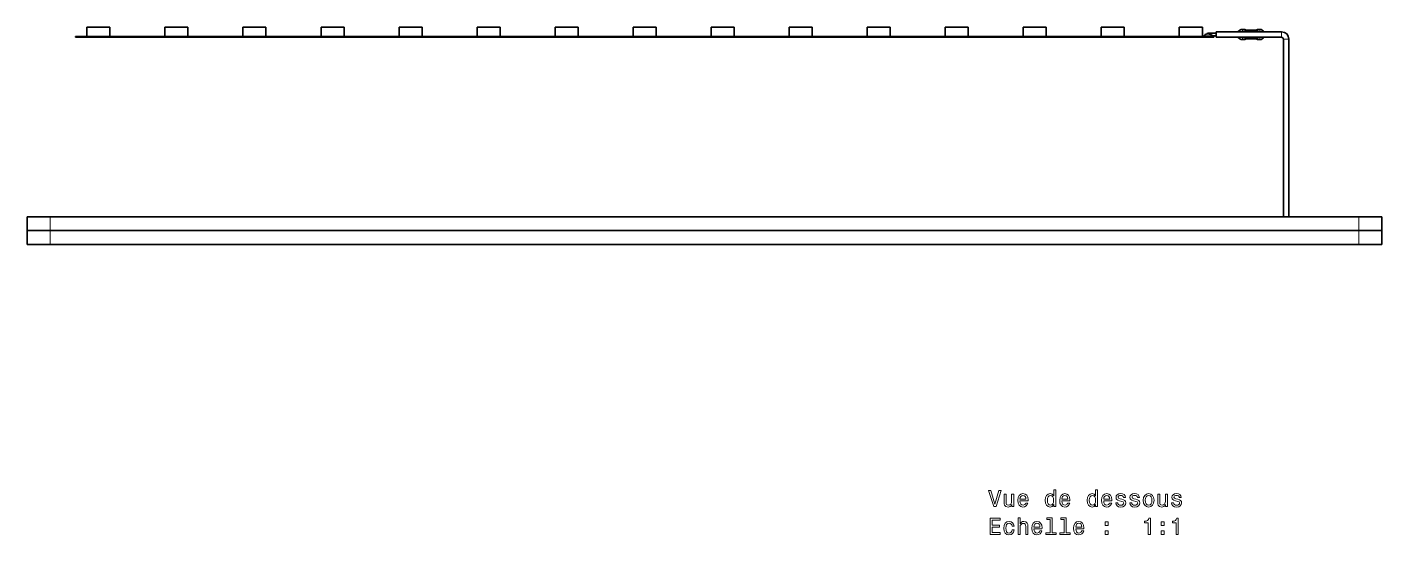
# Model space of a CAD drawing. Extents: x 276 to 1434, y 180 to 714.
# Drawn here: x 447.3 to 741.7, y 552.1 to 662.3 of the extents above; entities that cross this region are included whole.
import ezdxf

# ---------------------------------------------------------------- set-up
doc = ezdxf.new("R2010")
doc.units = 0

msp = doc.modelspace()

# ---------------------------------------------------------------- linework, layer by layer
at = {"color": 7, "lineweight": 35, "ltscale": 0.05}
for p, q in [((460.32, 660.33), (460.32, 662.33)), ((465.32, 660.33), (465.32, 662.33)), ((477.27, 660.33), (477.27, 662.33)), ((482.27, 660.33), (482.27, 662.33)), ((494.22, 660.33), (494.22, 662.33)), ((499.22, 660.33), (499.22, 662.33)), ((511.18, 660.33), (511.18, 662.33)), ((516.18, 660.33), (516.18, 662.33)), ((528.13, 660.33), (528.13, 662.33)), ((533.13, 660.33), (533.13, 662.33)), ((545.09, 660.33), (545.09, 662.33)), ((550.09, 660.33), (550.09, 662.33)), ((562.04, 660.33), (562.04, 662.33)), ((567.04, 660.33), (567.04, 662.33)), ((578.99, 660.33), (578.99, 662.33)), ((583.99, 660.33), (583.99, 662.33)), ((595.95, 660.33), (595.95, 662.33)), ((600.95, 660.33), (600.95, 662.33)), ((612.9, 660.33), (612.9, 662.33)), ((617.9, 660.33), (617.9, 662.33)), ((629.86, 660.33), (629.86, 662.33)), ((634.86, 660.33), (634.86, 662.33)), ((646.81, 660.33), (646.81, 662.33)), ((651.81, 660.33), (651.81, 662.33)), ((663.76, 660.33), (663.76, 662.33)), ((668.76, 660.33), (668.76, 662.33)), ((680.72, 660.33), (680.72, 662.33)), ((685.72, 660.33), (685.72, 662.33)), ((697.67, 660.33), (697.67, 662.33)), ((702.67, 660.33), (702.67, 662.33))]:
    msp.add_line(p, q, dxfattribs=at)
at = {"color": 7, "lineweight": 35, "ltscale": 0.125}
for p, q in [((465.32, 662.33), (460.32, 662.33)), ((482.27, 662.33), (477.27, 662.33)), ((499.22, 662.33), (494.22, 662.33)), ((516.18, 662.33), (511.18, 662.33)), ((533.13, 662.33), (528.13, 662.33)), ((550.09, 662.33), (545.09, 662.33)), ((567.04, 662.33), (562.04, 662.33)), ((583.99, 662.33), (578.99, 662.33)), ((600.95, 662.33), (595.95, 662.33)), ((617.9, 662.33), (612.9, 662.33)), ((634.86, 662.33), (629.86, 662.33)), ((651.81, 662.33), (646.81, 662.33)), ((668.76, 662.33), (663.76, 662.33)), ((685.72, 662.33), (680.72, 662.33)), ((702.67, 662.33), (697.67, 662.33)), ((452.32, 621.16), (447.32, 621.16)), ((741.68, 621.16), (736.68, 621.16)), ((452.32, 618.16), (447.32, 618.16)), ((452.32, 618.16), (447.32, 618.16)), ((741.68, 618.16), (736.68, 618.16)), ((741.68, 618.16), (736.68, 618.16)), ((452.32, 615.16), (447.32, 615.16)), ((741.68, 615.16), (736.68, 615.16))]:
    msp.add_line(p, q, dxfattribs=at)
at = {"color": 7, "lineweight": 35}
for p, q in [((705.17, 660.33), (457.82, 660.33)), ((705.17, 660.14), (457.82, 660.14)), ((720.27, 621.16), (720.27, 659.74)), ((721.47, 621.16), (721.47, 659.73)), ((721.47, 621.16), (721.47, 659.73)), ((721.47, 621.16), (721.47, 659.73)), ((736.68, 621.16), (452.32, 621.16)), ((736.68, 618.16), (452.32, 618.16)), ((736.68, 618.16), (452.32, 618.16)), ((736.68, 615.16), (452.32, 615.16))]:
    msp.add_line(p, q, dxfattribs=at)
at = {"color": 7, "lineweight": 35, "ltscale": 0.004999}
for p, q in [((457.82, 660.14), (457.82, 660.33)), ((705.17, 660.14), (705.17, 660.33))]:
    msp.add_line(p, q, dxfattribs=at)
at = {"color": 7, "lineweight": 13, "ltscale": 0.045522}
msp.add_line((703, 660.42), (704.82, 660.42), dxfattribs=at)
at = {"color": 7, "lineweight": 35, "ltscale": 0.006561}
msp.add_line((703.97, 660.88), (703.71, 660.88), dxfattribs=at)
at = {"color": 7, "lineweight": 35, "ltscale": 0.0425}
msp.add_line((705.67, 661.03), (703.97, 661.04), dxfattribs=at)
at = {"color": 7, "lineweight": 35, "ltscale": 0.000157705}
msp.add_line((704.52, 660.74), (704.52, 660.73), dxfattribs=at)
at = {"color": 7, "lineweight": 13, "ltscale": 0.002968}
msp.add_line((704.82, 660.42), (704.94, 660.42), dxfattribs=at)
at = {"color": 7, "lineweight": 35, "ltscale": 0.000560615}
for p, q in [((704.93, 660.44), (704.94, 660.42)), ((704.94, 660.42), (704.93, 660.44))]:
    msp.add_line(p, q, dxfattribs=at)
at = {"color": 7, "lineweight": 35, "ltscale": 0.018587}
msp.add_line((705.67, 660.43), (704.93, 660.44), dxfattribs=at)
at = {"color": 7, "lineweight": 35, "ltscale": 0.018565}
msp.add_line((705.67, 660.43), (704.93, 660.43), dxfattribs=at)
at = {"color": 7, "lineweight": 35, "ltscale": 0.00055512}
msp.add_line((704.94, 660.42), (704.93, 660.43), dxfattribs=at)
at = {"color": 7, "lineweight": 35, "ltscale": 0.355}
for p, q in [((719.87, 661.33), (705.67, 661.33)), ((719.87, 660.14), (705.67, 660.14))]:
    msp.add_line(p, q, dxfattribs=at)
at = {"color": 7, "lineweight": 35, "ltscale": 0.119447}
msp.add_line((710.45, 661.33), (705.67, 661.33), dxfattribs=at)
at = {"color": 7, "lineweight": 35, "ltscale": 0.119455}
msp.add_line((710.45, 660.14), (705.67, 660.14), dxfattribs=at)
at = {"color": 7, "lineweight": 13, "ltscale": 0.0125}
for p, q in [((711.37, 661.83), (711.37, 661.33)), ((711.79, 661.33), (711.79, 661.83)), ((714.75, 661.33), (714.75, 661.83)), ((715.17, 661.83), (715.17, 661.33))]:
    msp.add_line(p, q, dxfattribs=at)
at = {"color": 7, "lineweight": 35, "ltscale": 0.010492}
for p, q in [((711.79, 661.83), (711.37, 661.83)), ((711.79, 659.64), (711.37, 659.64))]:
    msp.add_line(p, q, dxfattribs=at)
at = {"color": 7, "lineweight": 13, "ltscale": 0.009134}
for p, q in [((711.37, 660.14), (711.37, 659.77)), ((711.79, 659.77), (711.79, 660.14)), ((714.75, 659.77), (714.75, 660.14)), ((715.17, 660.14), (715.17, 659.77))]:
    msp.add_line(p, q, dxfattribs=at)
at = {"color": 7, "lineweight": 13, "ltscale": 0.003366}
for p, q in [((711.37, 659.77), (711.37, 659.64)), ((711.79, 659.77), (711.79, 659.64)), ((714.75, 659.77), (714.75, 659.64)), ((715.17, 659.77), (715.17, 659.64))]:
    msp.add_line(p, q, dxfattribs=at)
at = {"color": 7, "lineweight": 13, "ltscale": 0.010826}
for p, q in [((712.04, 661.33), (712.04, 661.77)), ((714.5, 661.33), (714.5, 661.77))]:
    msp.add_line(p, q, dxfattribs=at)
at = {"color": 7, "lineweight": 35, "ltscale": 0.003301}
for p, q in [((712.16, 661.7), (712.04, 661.77)), ((712.16, 659.77), (712.04, 659.7))]:
    msp.add_line(p, q, dxfattribs=at)
at = {"color": 7, "lineweight": 13, "ltscale": 0.007664}
for p, q in [((712.04, 659.83), (712.04, 660.14)), ((714.5, 659.83), (714.5, 660.14))]:
    msp.add_line(p, q, dxfattribs=at)
at = {"color": 7, "lineweight": 13, "ltscale": 0.003162}
for p, q in [((712.04, 659.83), (712.04, 659.7)), ((714.5, 659.83), (714.5, 659.7))]:
    msp.add_line(p, q, dxfattribs=at)
at = {"color": 7, "lineweight": 13, "ltscale": 0.009175}
for p, q in [((712.16, 661.7), (712.16, 661.33)), ((714.39, 661.7), (714.39, 661.33))]:
    msp.add_line(p, q, dxfattribs=at)
at = {"color": 7, "lineweight": 13, "ltscale": 0.006216}
for p, q in [((712.16, 660.14), (712.16, 659.89)), ((714.39, 660.14), (714.39, 659.89))]:
    msp.add_line(p, q, dxfattribs=at)
at = {"color": 7, "lineweight": 13, "ltscale": 0.002959}
for p, q in [((712.16, 659.89), (712.16, 659.77)), ((714.39, 659.89), (714.39, 659.77))]:
    msp.add_line(p, q, dxfattribs=at)
at = {"color": 7, "lineweight": 13, "ltscale": 0.007501}
for p, q in [((712.41, 661.64), (712.41, 661.33)), ((714.14, 661.64), (714.14, 661.33))]:
    msp.add_line(p, q, dxfattribs=at)
at = {"color": 7, "lineweight": 35, "ltscale": 0.043301}
for p, q in [((714.14, 661.64), (712.41, 661.64)), ((714.14, 659.83), (712.41, 659.83))]:
    msp.add_line(p, q, dxfattribs=at)
at = {"color": 7, "lineweight": 13, "ltscale": 0.004747}
for p, q in [((712.41, 660.14), (712.41, 659.95)), ((714.14, 660.14), (714.14, 659.95))]:
    msp.add_line(p, q, dxfattribs=at)
at = {"color": 7, "lineweight": 13, "ltscale": 0.002754}
for p, q in [((712.41, 659.95), (712.41, 659.83)), ((714.14, 659.95), (714.14, 659.83))]:
    msp.add_line(p, q, dxfattribs=at)
at = {"color": 7, "lineweight": 35, "ltscale": 0.003302}
for p, q in [((714.39, 661.7), (714.5, 661.77)), ((714.39, 659.77), (714.5, 659.7))]:
    msp.add_line(p, q, dxfattribs=at)
at = {"color": 7, "lineweight": 35, "ltscale": 0.01049}
for p, q in [((715.17, 661.83), (714.75, 661.83)), ((715.17, 659.64), (714.75, 659.64))]:
    msp.add_line(p, q, dxfattribs=at)
at = {"color": 7, "lineweight": 35, "ltscale": 0.094455}
msp.add_line((719.87, 661.33), (716.09, 661.33), dxfattribs=at)
at = {"color": 7, "lineweight": 35, "ltscale": 0.094447}
msp.add_line((719.87, 660.14), (716.09, 660.14), dxfattribs=at)
at = {"color": 7, "lineweight": 35, "ltscale": 0.075}
for p, q in [((447.32, 618.16), (447.32, 621.16)), ((741.68, 618.16), (741.68, 621.16)), ((447.32, 618.16), (447.32, 615.16)), ((741.68, 618.16), (741.68, 615.16))]:
    msp.add_line(p, q, dxfattribs=at)
at = {"color": 7, "lineweight": 13, "ltscale": 0.075}
for p, q in [((452.32, 618.16), (452.32, 621.16)), ((736.68, 618.16), (736.68, 621.16)), ((452.32, 618.16), (452.32, 615.16)), ((736.68, 618.16), (736.68, 615.16))]:
    msp.add_line(p, q, dxfattribs=at)
at = {"color": 7, "lineweight": 35, "ltscale": 0.029385}
for p, q in [((593.2, 615.16), (592.02, 615.16)), ((600.64, 615.16), (599.46, 615.16)), ((604.74, 615.16), (603.57, 615.16))]:
    msp.add_line(p, q, dxfattribs=at)
at = {"color": 7, "lineweight": 13}
for points in [[(658.48, 561.78), (657.61, 558.8), (656.7, 561.78), (656.22, 561.78), (657.35, 558.28), (657.86, 558.28), (658.96, 561.78)], [(661.69, 560.98), (661.24, 560.98), (661.24, 559.42), (661.19, 559.06), (661.04, 558.79), (660.82, 558.63), (660.52, 558.58), (660.28, 558.62), (660.13, 558.74), (660.05, 558.95), (660.03, 559.24), (660.03, 560.98), (659.58, 560.98), (659.58, 559.2), (659.6, 558.85), (659.69, 558.55), (659.99, 558.28), (660.45, 558.18), (660.71, 558.21), (660.92, 558.31), (661.11, 558.46), (661.26, 558.69), (661.26, 558.28), (661.69, 558.28)], [(663.02, 559.5), (664.8, 559.5), (664.8, 559.71), (664.72, 560.29), (664.5, 560.72), (664.15, 560.98), (663.68, 561.08), (663.22, 560.98), (662.87, 560.7), (662.64, 560.24), (662.56, 559.63), (662.63, 559.01), (662.86, 558.56), (663.21, 558.28), (663.66, 558.18), (664.06, 558.24), (664.38, 558.42), (664.62, 558.69), (664.75, 559.05), (664.31, 559.05), (664.22, 558.85), (664.09, 558.7), (663.72, 558.58), (663.43, 558.63), (663.21, 558.81), (663.07, 559.1), (663.02, 559.49)], [(663.02, 559.87), (663.08, 560.22), (663.21, 560.48), (663.42, 560.64), (663.69, 560.69), (663.96, 560.64), (664.17, 560.48), (664.29, 560.22), (664.34, 559.87)], [(670.37, 558.69), (670.37, 558.28), (670.81, 558.28), (670.81, 561.9), (670.37, 561.9), (670.37, 560.57), (670.04, 560.95), (669.83, 561.04), (669.59, 561.08), (669.16, 560.98), (668.83, 560.7), (668.61, 560.24), (668.54, 559.63), (668.61, 559.02), (668.83, 558.56), (669.16, 558.28), (669.59, 558.18), (669.83, 558.21), (670.04, 558.31)], [(669.67, 560.68), (669.96, 560.61), (670.18, 560.41), (670.31, 560.09), (670.36, 559.63), (670.31, 559.17), (670.18, 558.85), (669.96, 558.64), (669.67, 558.58), (669.39, 558.64), (669.18, 558.85), (669.04, 559.18), (668.99, 559.63), (669.04, 560.08), (669.18, 560.41), (669.39, 560.61)], [(672.13, 559.5), (673.91, 559.5), (673.91, 559.71), (673.83, 560.29), (673.61, 560.72), (673.25, 560.98), (672.79, 561.08), (672.33, 560.98), (671.97, 560.7), (671.75, 560.24), (671.67, 559.63), (671.74, 559.01), (671.97, 558.56), (672.32, 558.28), (672.77, 558.18), (673.16, 558.24), (673.49, 558.42), (673.72, 558.69), (673.86, 559.05), (673.42, 559.05), (673.33, 558.85), (673.2, 558.7), (672.83, 558.58), (672.54, 558.63), (672.32, 558.81), (672.18, 559.1), (672.13, 559.49)], [(672.13, 559.87), (672.19, 560.22), (672.32, 560.48), (672.53, 560.64), (672.8, 560.69), (673.07, 560.64), (673.27, 560.48), (673.4, 560.22), (673.45, 559.87)], [(679.48, 558.69), (679.48, 558.28), (679.92, 558.28), (679.92, 561.9), (679.48, 561.9), (679.48, 560.57), (679.14, 560.95), (678.94, 561.04), (678.7, 561.08), (678.27, 560.98), (677.94, 560.7), (677.72, 560.24), (677.65, 559.63), (677.72, 559.02), (677.94, 558.56), (678.27, 558.28), (678.7, 558.18), (678.94, 558.21), (679.15, 558.31)], [(678.78, 560.68), (679.07, 560.61), (679.29, 560.41), (679.42, 560.09), (679.47, 559.63), (679.42, 559.17), (679.29, 558.85), (679.07, 558.64), (678.78, 558.58), (678.5, 558.64), (678.29, 558.85), (678.15, 559.18), (678.1, 559.63), (678.15, 560.08), (678.29, 560.41), (678.5, 560.61)], [(681.24, 559.5), (683.01, 559.5), (683.02, 559.71), (682.94, 560.29), (682.72, 560.72), (682.36, 560.98), (681.89, 561.08), (681.43, 560.98), (681.08, 560.7), (680.85, 560.24), (680.77, 559.63), (680.85, 559.01), (681.08, 558.56), (681.42, 558.28), (681.88, 558.18), (682.27, 558.24), (682.59, 558.42), (682.83, 558.69), (682.97, 559.05), (682.53, 559.05), (682.44, 558.85), (682.31, 558.7), (681.93, 558.58), (681.65, 558.63), (681.43, 558.81), (681.29, 559.1), (681.24, 559.49)], [(681.24, 559.87), (681.29, 560.22), (681.43, 560.48), (681.64, 560.64), (681.91, 560.69), (682.18, 560.64), (682.38, 560.48), (682.51, 560.22), (682.55, 559.87)], [(685.21, 559.85), (684.78, 559.95), (684.47, 560.07), (684.36, 560.31), (684.39, 560.47), (684.5, 560.6), (684.67, 560.67), (684.91, 560.7), (685.15, 560.67), (685.34, 560.58), (685.46, 560.44), (685.51, 560.26), (685.94, 560.26), (685.94, 560.27), (685.87, 560.6), (685.66, 560.86), (685.34, 561.02), (684.91, 561.08), (684.49, 561.02), (684.17, 560.85), (683.98, 560.61), (683.92, 560.29), (683.96, 559.99), (684.1, 559.78), (684.33, 559.63), (684.67, 559.52), (685.17, 559.4), (685.47, 559.27), (685.55, 559.17), (685.58, 559.02), (685.53, 558.84), (685.41, 558.69), (685.22, 558.6), (684.95, 558.57), (684.68, 558.6), (684.48, 558.71), (684.34, 558.88), (684.28, 559.12), (683.86, 559.12), (683.93, 558.71), (684.13, 558.42), (684.46, 558.24), (684.91, 558.18), (685.39, 558.24), (685.74, 558.42), (685.95, 558.7), (686.02, 559.07), (685.97, 559.39), (685.81, 559.61), (685.55, 559.75)], [(688.25, 559.85), (687.82, 559.95), (687.5, 560.07), (687.4, 560.31), (687.43, 560.47), (687.53, 560.6), (687.7, 560.67), (687.95, 560.7), (688.19, 560.67), (688.37, 560.58), (688.5, 560.44), (688.55, 560.26), (688.98, 560.26), (688.98, 560.27), (688.9, 560.6), (688.7, 560.86), (688.37, 561.02), (687.95, 561.08), (687.52, 561.02), (687.21, 560.85), (687.01, 560.61), (686.95, 560.29), (687, 559.99), (687.14, 559.78), (687.37, 559.63), (687.71, 559.52), (688.2, 559.4), (688.51, 559.27), (688.59, 559.17), (688.62, 559.02), (688.57, 558.84), (688.45, 558.69), (688.25, 558.6), (687.99, 558.57), (687.71, 558.6), (687.51, 558.71), (687.38, 558.88), (687.32, 559.12), (686.89, 559.12), (686.96, 558.71), (687.17, 558.42), (687.5, 558.24), (687.95, 558.18), (688.42, 558.24), (688.77, 558.42), (688.98, 558.7), (689.06, 559.07), (689, 559.39), (688.85, 559.61), (688.59, 559.75)], [(689.83, 559.63), (689.91, 559.01), (690.14, 558.56), (690.51, 558.28), (691, 558.18), (691.49, 558.28), (691.86, 558.55), (692.09, 559.01), (692.18, 559.63), (692.09, 560.24), (691.86, 560.7), (691.49, 560.98), (691, 561.08), (690.51, 560.98), (690.14, 560.7), (689.91, 560.24)], [(690.28, 559.63), (690.33, 560.09), (690.47, 560.41), (690.69, 560.62), (691, 560.69), (691.3, 560.62), (691.53, 560.42), (691.67, 560.09), (691.72, 559.63), (691.67, 559.17), (691.53, 558.84), (691.3, 558.64), (691, 558.57), (690.69, 558.64), (690.47, 558.84), (690.33, 559.17)], [(695.08, 560.98), (694.64, 560.98), (694.64, 559.42), (694.59, 559.06), (694.44, 558.79), (694.21, 558.63), (693.92, 558.58), (693.68, 558.62), (693.53, 558.74), (693.44, 558.95), (693.42, 559.24), (693.42, 560.98), (692.98, 560.98), (692.98, 559.2), (692.99, 558.85), (693.09, 558.55), (693.38, 558.28), (693.85, 558.18), (694.1, 558.21), (694.32, 558.31), (694.51, 558.46), (694.66, 558.69), (694.66, 558.28), (695.08, 558.28)], [(697.36, 559.85), (696.93, 559.95), (696.61, 560.07), (696.5, 560.31), (696.53, 560.47), (696.64, 560.6), (696.81, 560.67), (697.06, 560.7), (697.3, 560.67), (697.48, 560.58), (697.6, 560.44), (697.65, 560.26), (698.09, 560.26), (698.09, 560.27), (698.01, 560.6), (697.8, 560.86), (697.48, 561.02), (697.06, 561.08), (696.63, 561.02), (696.32, 560.85), (696.12, 560.61), (696.06, 560.29), (696.11, 559.99), (696.25, 559.78), (696.48, 559.63), (696.82, 559.52), (697.31, 559.4), (697.61, 559.27), (697.69, 559.17), (697.72, 559.02), (697.68, 558.84), (697.56, 558.69), (697.36, 558.6), (697.1, 558.57), (696.82, 558.6), (696.62, 558.71), (696.48, 558.88), (696.43, 559.12), (696, 559.12), (696.07, 558.71), (696.28, 558.42), (696.6, 558.24), (697.06, 558.18), (697.53, 558.24), (697.88, 558.42), (698.09, 558.7), (698.17, 559.07), (698.11, 559.39), (697.96, 559.61), (697.7, 559.75)], [(656.55, 552.23), (658.77, 552.23), (658.77, 552.65), (657.01, 552.65), (657.01, 553.84), (658.57, 553.84), (658.57, 554.26), (657.01, 554.26), (657.01, 555.3), (658.72, 555.3), (658.72, 555.73), (656.55, 555.73)], [(661.32, 554.04), (661.76, 554.04), (661.67, 554.44), (661.45, 554.76), (661.12, 554.96), (660.68, 555.03), (660.19, 554.93), (659.82, 554.65), (659.59, 554.19), (659.51, 553.57), (659.59, 552.96), (659.81, 552.51), (660.17, 552.23), (660.66, 552.13), (661.1, 552.21), (661.43, 552.42), (661.67, 552.75), (661.77, 553.2), (661.34, 553.2), (661.27, 552.91), (661.13, 552.7), (660.92, 552.57), (660.68, 552.53), (660.37, 552.6), (660.15, 552.8), (660.01, 553.13), (659.97, 553.59), (660.01, 554.04), (660.15, 554.37), (660.38, 554.57), (660.68, 554.64), (660.94, 554.6), (661.14, 554.48), (661.27, 554.29)], [(662.63, 552.23), (663.08, 552.23), (663.08, 553.79), (663.12, 554.15), (663.27, 554.41), (663.5, 554.57), (663.8, 554.63), (664.04, 554.58), (664.19, 554.45), (664.27, 554.22), (664.29, 553.92), (664.29, 552.23), (664.74, 552.23), (664.74, 554.01), (664.72, 554.37), (664.63, 554.66), (664.33, 554.94), (663.86, 555.03), (663.61, 555), (663.39, 554.9), (663.21, 554.75), (663.08, 554.54), (663.08, 555.85), (662.63, 555.85)], [(666.06, 553.45), (667.83, 553.45), (667.84, 553.66), (667.76, 554.24), (667.54, 554.67), (667.18, 554.94), (666.71, 555.03), (666.25, 554.93), (665.9, 554.65), (665.67, 554.19), (665.59, 553.59), (665.67, 552.96), (665.9, 552.51), (666.24, 552.23), (666.7, 552.13), (667.09, 552.2), (667.41, 552.37), (667.65, 552.64), (667.79, 553.01), (667.35, 553.01), (667.26, 552.8), (667.13, 552.65), (666.75, 552.53), (666.47, 552.59), (666.25, 552.76), (666.11, 553.05), (666.06, 553.44)], [(666.06, 553.83), (666.11, 554.18), (666.25, 554.43), (666.46, 554.59), (666.73, 554.64), (667, 554.59), (667.2, 554.43), (667.33, 554.18), (667.37, 553.83)], [(669.59, 555.48), (669.59, 552.6), (668.68, 552.6), (668.68, 552.23), (670.94, 552.23), (670.94, 552.6), (670.03, 552.6), (670.03, 555.85), (668.89, 555.85), (668.89, 555.48)], [(672.62, 555.48), (672.62, 552.6), (671.71, 552.6), (671.71, 552.23), (673.98, 552.23), (673.98, 552.6), (673.07, 552.6), (673.07, 555.85), (671.93, 555.85), (671.93, 555.48)], [(675.17, 553.45), (676.94, 553.45), (676.95, 553.66), (676.87, 554.24), (676.64, 554.67), (676.29, 554.94), (675.82, 555.03), (675.36, 554.93), (675.01, 554.65), (674.78, 554.19), (674.7, 553.59), (674.78, 552.96), (675, 552.51), (675.35, 552.23), (675.81, 552.13), (676.2, 552.2), (676.52, 552.37), (676.76, 552.64), (676.9, 553.01), (676.46, 553.01), (676.37, 552.8), (676.24, 552.65), (675.86, 552.53), (675.57, 552.59), (675.36, 552.76), (675.22, 553.05), (675.17, 553.44)], [(675.17, 553.83), (675.22, 554.18), (675.36, 554.43), (675.56, 554.59), (675.84, 554.64), (676.1, 554.59), (676.31, 554.43), (676.44, 554.18), (676.48, 553.83)], [(681.55, 554.19), (682.24, 554.19), (682.24, 554.94), (681.55, 554.94)], [(690.91, 552.23), (691.37, 552.23), (691.37, 555.75), (691.03, 555.75), (690.94, 555.45), (690.75, 555.24), (690.48, 555.12), (690.09, 555.08), (690.09, 554.72), (690.91, 554.72)], [(693.69, 554.19), (694.39, 554.19), (694.39, 554.94), (693.69, 554.94)], [(696.98, 552.23), (697.44, 552.23), (697.44, 555.75), (697.1, 555.75), (697.01, 555.45), (696.83, 555.24), (696.55, 555.12), (696.17, 555.08), (696.17, 554.72), (696.98, 554.72)], [(681.55, 552.23), (682.24, 552.23), (682.24, 552.98), (681.55, 552.98)], [(693.69, 552.23), (694.39, 552.23), (694.39, 552.98), (693.69, 552.98)]]:
    msp.add_lwpolyline(points, close=True, dxfattribs=at)
at = {"color": 7, "lineweight": 35}
for centre, radius, start, end in [((702.84, 660.53), 0.2, 270, 323.9157), ((703.97, 659.71), 1.2, 102.6133, 143.9157), ((703.97, 660.74), 0.3, 89.9847, 150.871), ((703.96, 659.73), 1.15, 60.7165, 89.1834), ((703.55, 658.99), 2, 46.3722, 60.795), ((705.1, 660.53), 0.2, 216.0843, 270), ((711.37, 660.73), 1.1, 90, 146.9441), ((711.37, 660.73), 1.1, 213.0556, 270), ((711.79, 661.33), 0.5, 60.0013, 89.9987), ((711.79, 660.14), 0.5, 270.0013, 299.9987), ((712.41, 662.14), 0.5, 240.0013, 269.9987), ((712.41, 659.33), 0.5, 90.0013, 119.9987), ((714.14, 662.14), 0.5, 270.0013, 299.9987), ((714.14, 659.33), 0.5, 60.0013, 89.9987), ((714.75, 661.33), 0.5, 90.0013, 119.9987), ((714.75, 660.14), 0.5, 240.0013, 269.9987), ((715.17, 660.73), 1.1, 33.0559, 90), ((715.17, 660.73), 1.1, 270, 326.9444), ((719.87, 659.73), 1.6, 359.9945, 89.9945), ((719.87, 659.73), 0.4, 0.022, 90.022)]:
    msp.add_arc(centre, radius, start, end, dxfattribs=at)
at = {"color": 7, "lineweight": 13}
for centre, major_axis, start_param, end_param in [((703.97, 660.74), (0, 0.3), 5.218476, 6.280875), ((719.87, 660.73), (0, -0.6), 0.000076, 3.141668), ((720.87, 659.73), (-0.6, 0), 0.000075, 3.141668)]:
    msp.add_ellipse(centre, major_axis=major_axis, ratio=0.001393, start_param=start_param, end_param=end_param, dxfattribs=at)
at = {"color": 7, "lineweight": 35}
for major_axis, start_param, end_param in [((0, -0.6), 3.141668, 4.188792), ((0, -0.6), 1.7524, 3.141668), ((0, 0.3), 3.141593, 6.283186), ((0, -0.6), 0.000075, 1.7524), ((0, -0.6), 5.235987, 6.28326)]:
    msp.add_ellipse((705.67, 660.73), major_axis=major_axis, ratio=0.001393, start_param=start_param, end_param=end_param, dxfattribs=at)

doc.saveas('drawing.dxf')
